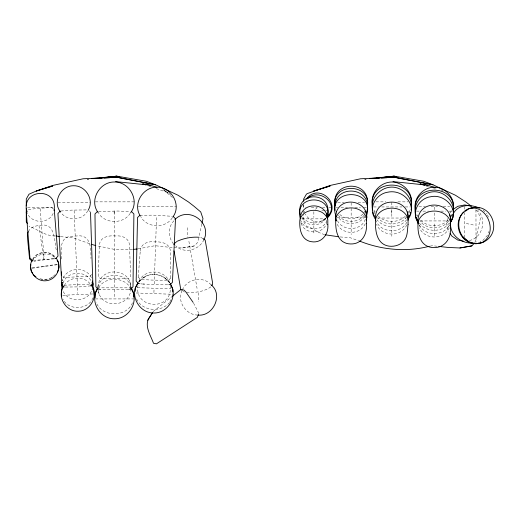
<?xml version="1.0" encoding="UTF-8"?>
<svg xmlns="http://www.w3.org/2000/svg" width="520" height="520" viewBox="0 0 520 520"><rect width="100%" height="100%" fill="white"/><g stroke="black" fill="none" stroke-linecap="round" stroke-linejoin="round"><path stroke-width="0.39" stroke-dasharray="2.6 1.95" d="M170.658 278.135L168.363 280.462L151.567 280.053L140.355 279.487L138.229 277.004M140.276 250.803C140.79 243.594 148.395 240.936 154.602 241.924C161.337 241.41 170.287 243.425 170.443 251.758L170.651 278.239M153.92 292.597L154.037 289.172M154.226 283.868L156.591 216.041M98.202 276.328L99.392 245.252C99.794 236.919 108.817 235.228 115.518 235.976C121.719 235.216 129.181 238.076 129.48 245.252L130.669 276.328L128.447 278.636L100.425 278.636L98.202 276.231M138.222 277.108L140.283 250.705M92.118 289.906L92.352 288.418C89.57 302.081 68.692 303.849 63.102 291.174M62.589 279.383L62.355 280.872C65.117 267.202 86.015 265.428 91.605 278.109M61.503 258.999C60.938 251.095 59.391 237.296 70.609 236.34C72.456 236.184 74.302 236.125 76.154 236.035C90.552 233.844 91.039 247.338 90.974 258.525M447.434 218.53L446.505 223.184L447.896 230.178L449.215 232.147M303.862 204.958L303.394 207.305L305.78 207.305M97.948 287.053C98.787 266.416 131.014 267.221 131.079 287.833L98.605 287.833M130.923 288.613C130.475 307.769 100.302 309.238 98.267 290.18L99.06 294.073M326.878 221.774C324.896 234.864 303.758 235.411 300.976 222.508M201.858 223.997L198.926 237.114M170.183 285.642C173.478 312.656 130.923 309.179 138.554 282.952M198.731 237.881L197.548 242.495L194.467 245.889L182.546 247.969L170.833 247.455L154.993 245.707L138.047 248.833M474.942 242.495L480.37 218.582L478.127 211.965L475.079 209.378M488.339 233.012L488.878 231.55M63.128 283.133C66.742 270.419 87.581 269.99 91.741 282.575M92.937 297.895C88.498 310.043 68.465 310.914 62.985 299.202M408.824 213.363L410.079 210.503M451.23 216.697L452.452 213.902M419.328 225.082C424.71 236.165 443.099 236.392 449.007 225.693M182.097 290.563C176.644 300.885 185.712 314.626 197.041 315.036M182.422 289.868C186.647 279.312 202.254 275.672 210.269 284.005M365.3 219.31C361.134 231.862 340.294 231.381 336.687 218.628M97.877 287.027C101.79 271.401 127.082 271.401 130.995 287.027M132.444 302.822C126.581 317.785 101.38 317.369 96.103 302.127M326.924 220.103C323.323 232.2 303.472 231.647 300.45 219.375M406.816 222.196C401.122 234.019 380.757 233.337 376.214 220.857M448.357 227.103L449.306 225.082M33.15 259.266C37.128 251.375 49.693 250.257 54.899 257.485M32.604 259.311C36.797 251.011 50.011 249.834 55.497 257.433M169.91 301.788L170.937 299.761M28.392 231.582C30.374 226.649 36.192 225.752 40.892 225.251C55.809 222.755 54.158 241.872 56.511 251.121M64.252 285.467C69.492 276.322 84.461 275.672 90.474 284.323M53.131 213.447C48.438 224.361 31.363 223.775 27.092 212.784M87.783 210.75C82.836 220.513 67.457 221.559 61.087 212.771M130.215 213.317C123.539 224.166 105.333 224.166 98.657 213.317M98.657 287.463C105.333 276.608 123.539 276.608 130.215 287.463M172.334 217.744C165.484 228.878 146.647 228.144 140.667 216.483M325.761 218.179C321.12 227.032 306.592 227.032 301.945 218.179M363.825 212.771L365.625 210.073M364.728 216.261C359.411 225.764 343.824 226.115 338.032 216.938M408.044 212.674L410.196 209.456M406.75 219.694C399.633 228.833 384.026 228.833 376.909 219.694M450.093 212.908L451.854 210.275M450.99 215.858L451.834 214.597M449.306 222.95C442.598 232.719 426.036 232.719 419.322 222.95M365.248 223.717C360.048 235.56 341.438 235.02 336.629 223.093M406.757 224.946C401.245 237.484 381.543 236.912 376.454 224.283M449.241 227.851C443.931 240.025 424.704 240.025 419.393 227.851M138.866 281.892C145.756 271.525 163.527 272.149 169.676 282.964M138.924 281.378C144.579 268.405 164.924 269.12 169.656 282.451M173.986 220.772C167.55 227.13 168.006 237.965 174.011 244.465M203.983 239.746C199.069 250.179 184.151 254.202 175.617 245.772M32.019 261.281C36.55 253.481 48.191 251.414 54.906 257.556M91.695 274.456L90.103 276.257L65.916 277.387L63.921 277.401L61.594 275.197M487.526 235.209L483.041 240.266L480.123 241.638M364.332 214.962C358.3 223.236 344.793 223.678 338.52 215.475M406.991 216.775C400.16 225.739 385.184 226.564 377.825 217.867M448.559 221.26C441.656 229.911 426.978 229.911 420.069 221.26M302.523 217.341C308.081 224.458 319.923 224.946 325.748 217.919M53.294 276.308L55.556 274.287M315.49 209.274L317.298 207.681M322.368 220.955L325.111 218.536M143.754 277.687C151.924 271.336 164.028 274.872 169.767 282.893M140.29 280.527L138.281 282.243L145.093 276.523M169.572 302.471C161.064 312.884 141.655 311.37 136.435 298.552M153.127 311.603L171.444 297.017M210.899 286.839C203.911 291.889 194.5 292.909 186.089 292.396M325.865 218.758C319.553 223.912 308.913 221.416 305.37 214.11M362.921 214.117C356.473 220.305 345.832 220.305 339.385 214.117M405.243 216.327C397.878 223.184 385.781 223.184 378.417 216.327M448.045 220.259C440.518 227.481 428.11 227.481 420.582 220.259M50.661 278.038L53.423 276.543M51.597 277.823L46.579 279.572L41.275 279.272M53.677 258.518L33.956 261.293M469.411 240.519C482.625 237.9 487.24 219.492 477.659 210.275M28.379 209.567L37.694 208.37L49.985 207.623L51.792 207.681L53.287 208.936M430.072 246.136L432.387 245.707L437.925 246.317M182.546 247.969L194.467 245.889M90.734 285.864L80.1 286.858L64.805 287.072M60.827 211.036L71.311 210.132L87.399 209.879M31.993 267.878L58.169 264.199M32.123 268.255L58.936 264.492M44.551 279.454L49.283 278.785M54.139 258.863L33.078 260.423M98.566 211.53L117.858 211.029L130.312 211.53M139.88 215.3L153.29 215.137L172.049 216.281M128.284 289.4L117.683 289.75L101.355 289.439M64.064 285.22L92.248 283.992M62.784 295.269L94.413 293.891M167.681 284.784L145.197 284.226M95.368 201.858L134.316 201.858M376.006 201.858L385.743 201.858M397.917 201.858L408.46 201.858M57.928 202.364L90.402 202.364M337.76 202.364L344.253 202.364M358.053 202.364L364.546 202.364M138.314 206.55L176.339 206.55M418.945 206.55L425.418 206.55M431.08 206.55L437.554 206.55M443.216 206.55L449.69 206.55M373.575 206.941L378.443 206.941M381.687 206.941L401.973 206.941M405.216 206.941L410.085 206.941M336.135 207.207L337.76 207.207M341.003 207.207L347.497 207.207M354.809 207.207L360.49 207.207M363.74 207.207L366.984 207.207M27.593 207.305L54.665 207.305M311.356 207.305L316.927 207.305M322.504 207.305L324.889 207.305M328.874 207.305L332.059 207.305M321.815 210.711L325 210.711M325.8 210.711L328.185 210.711M416.513 211.127L419.75 211.127M422.988 211.127L428.649 211.127M440.791 211.127L445.64 211.127M448.877 211.127L453.732 211.127M337.044 217.191L366.067 217.191M377.624 218.03L406.036 218.03M301.841 218.855L325.865 218.855M420.108 220.935L448.526 220.935M95.368 298.922L134.316 298.922M132.581 249.399L114.263 249.34L96.564 245.726M137.436 287.664L170.703 288.828M136.097 292.994L173.29 294.294M140.738 283.849L142.227 283.972M340.178 236.938L350.259 237.738L358.657 240.734M60.626 236.678L72.865 237.738L90.428 244.004M55.166 235.898C45.22 236.223 37.811 229.314 29.003 226.174M466.297 223.509L474.454 225.206M39.936 278.72L43.764 279.565M426.107 185.933L429.137 187.005M433.693 188.604L435.207 189.137M148.714 185.933L151.749 187.005M156.299 188.604L168.435 192.875L163.663 189.819L168.298 192.829M324.656 234.728L318.714 232.459L311.155 227.948L306.397 226.174L303.68 221.715L303.68 213.727M200.655 237.412L202.053 238.043M183.209 291.382L184.607 292.012M443.099 191.126L441.058 189.819L443.034 191.107M180.772 289.601L182.605 290.933M163.579 189.891L173.693 198.517M88.706 210.47L90.493 212.108M169.663 282.808L163.845 277.173M168.961 193.258L171.067 195.598M483.1 209.917L486.571 213.817M416.8 214.597L417.638 215.858M373.893 210.1L375.187 212.03M193.544 303.082L197.893 311.396L198.647 313.736M419.302 224.984L420.271 227.103M416.793 215.3L417.404 216.697M373.893 211.218L375.772 215.508M487.565 214.936L488.365 217.119M300.976 222.502L301.275 223.964M129.812 281.58L131.079 287.833M304.174 211.218L304.486 212.784M188.903 241.326L197.061 288.411M39.007 225.693L43.758 259.493M44.7 266.221L44.779 266.74M40.105 208.728L44.168 259.356M74.126 210.665L77.74 293.501M198.549 292.708L198.653 301.892M391.515 210.789L391.553 214.383M114.127 210.789L114.159 214.383M475.95 209.703L476.041 242.164M464.757 206.55L464.757 211.419M464.757 212.232L464.757 237.393M434.317 207.058L434.317 209.905M434.317 212.992L434.317 219.252M434.317 223.919L434.317 237.504M391.826 202.378L391.826 206.421M391.826 209.541L391.826 216.372M391.826 221.013L391.826 236.256M351.156 202.8L351.156 206.772M351.156 208.319L351.156 215.638M351.156 220.006L351.156 234.585M313.853 211.731L313.853 217.464M313.853 221.247L313.853 233.513M303.68 204.373L303.68 208.221M303.68 210.529L303.68 212.927M187.363 227.708L187.363 237.159M114.439 211.842L114.439 288.938M114.439 289.497L114.439 297.083M88.907 179.419L87.321 179.621L88.92 179.433M366.301 179.419L364.715 179.621L366.314 179.433"/><path stroke-width="0.78" d="M334.861 205.842C331.227 182.637 371.079 182.637 367.445 205.842M372.365 205.985C368.491 178.133 415.162 178.133 411.288 205.985M415.311 209.827C412.366 183.118 457.204 183.879 453.323 210.587M450.794 220.883C448.37 233.974 460.889 244.042 473.246 243.029M135.096 291.324L135.2 288.34L137.943 282.919M172.809 291.896L172.887 289.659L170.235 283.361M149.948 316.673C143.364 324.831 150.592 335.166 153.498 343.246L156.442 343.837L197.373 317.343L198.439 314.47M327.36 218.589C334.613 193.733 293.098 193.733 300.346 218.589M61.646 285.324L62.12 282.347L61.646 285.324L62.192 287.521M93.054 283.953L92.703 286.189L93.054 283.953L92.333 281.034M62.543 284.538L61.386 290.921L61.633 296.621M54.041 210.438C58.22 186.511 20.371 188.526 26.936 212.004M327.405 214.624C332.865 190.899 294.846 190.899 300.3 214.624M367.322 204.75C370.474 179.406 330.707 180.375 335.14 205.543M366.847 211.978C373.562 185.4 330.896 183.385 335.14 210.386M411.106 204.893C413.738 193.388 403.344 182.065 391.826 182.006C380.315 182.065 369.922 193.388 372.554 204.893M410.196 214.539L410.651 212.264M411.106 209.983C413.738 198.478 403.344 187.148 391.826 187.089C380.315 187.148 369.922 198.478 372.554 209.983M453.141 209.514C455.715 198.276 445.562 187.213 434.317 187.161C423.066 187.213 412.919 198.276 415.487 209.514M452.699 216.32C456.736 204.549 446.511 191.724 434.317 191.737C422.461 191.744 412.185 203.977 415.786 215.579M300.242 218.855C300.411 201.565 327.301 201.572 327.47 218.855L326.43 213.739M336.18 220.877L335.433 217.191L336.629 211.296M375.187 218.03L375.661 220.369C372.515 196.034 411.151 196.04 407.999 220.376M417.671 220.935L418.308 224.055C414.096 197.529 456.684 199.472 450.008 225.628M202.02 223.223L202.975 218.582L200.733 211.965L194.025 206.278L188.455 201.968L178.042 195.247L155.591 184.775L146.25 181.239L116.903 176.163L99.21 178.126M366.301 216.359C376.526 187.375 325.78 187.375 336.005 216.359M203.983 239.746C212.134 222.378 188.325 205.797 174.909 219.531M30.973 264.771L30.556 266.162L31.252 271.128L32.435 272.968M57.518 272.116L58.149 270.023M58.565 268.625L58.988 267.228L58.286 262.269L57.109 260.429M452.686 214.968C456.931 204.393 470.45 203.723 479.453 208.228M97.572 287.716L95.121 293.248L95.121 297.772M408.388 218.836C418.054 204.997 402.825 188.988 387.985 192.16C375.837 193.804 367.666 208.364 375.271 218.836M450.879 221.722C459.563 208.786 444.236 193.44 430.567 196.768C418.496 198.374 410.703 212.908 418.379 223.067M327.366 216.515C340.529 204.315 318.923 187.285 307.567 198.517M449.937 223.737L453.174 216.743M32.253 260.026C26.422 269.555 35.887 282.464 46.735 280.657C56.979 279.409 62.809 265.98 56.023 258.031M28.392 231.582L27.716 232.875L27.365 236.477L29.588 258.98L32.149 261.274M63.83 286.156C56.427 296.556 65.982 312.072 78.514 311.22C91.072 310.98 99.236 294.684 90.955 284.973M150.248 316.206L152.718 312.26L147.693 320.294M463.223 212.667C451.204 224.419 462.293 247.162 479.07 243.165M88.237 210.073C94.503 199.797 85.663 185.549 73.762 185.744C60.827 185.412 52.104 202.118 60.639 212.095M130.65 212.674C140.023 200.655 129.435 181.636 114.439 182.006C99.444 181.636 88.849 200.655 98.222 212.674M98.222 288.106C88.849 300.125 99.444 319.137 114.439 318.773C129.435 319.137 140.023 300.125 130.65 288.106M172.757 217.113C181.916 205.374 171.567 186.803 156.923 187.161C142.896 186.894 132.529 203.925 140.244 215.858M306.261 199.18C317.935 182.734 341.77 202.781 327.86 217.425M408.902 216.476L409.767 215.183M450.574 221.065L452.257 218.55M173.817 244.738L175.065 242.899L176.657 241.67M211.731 285.61L212.563 284.382L212.576 282.783L205.192 240.136L202.755 238.355M336.629 211.283C343.363 194.643 370.591 202.391 366.275 220.142L366.873 217.191L365.677 211.296M137.982 283.12C129.109 294.645 138.879 312.812 153.205 312.995C167.505 313.814 178.522 296.368 170.475 284.252M27.105 211.042L26.26 212.03L29.952 258.05L32.474 260.403M90.734 285.864L92.853 283.478L90.506 212.414M438.718 246.409L448.221 247.455L459.94 247.969L471.861 245.889L474.428 243.061M60.125 211.146L57.941 213.531L61.809 284.837L64.129 287.027M97.26 211.679L94.978 213.967L95.875 286.812L98.105 289.101L100.594 289.4M139.88 215.3L137.527 217.51L136.175 281.106L138.32 283.471L139.529 283.66M307.522 198.588L309.212 197.067M327.411 216.444L329.056 214.994M172.075 296.517L180.921 289.478L183.917 290.036L184.912 290.888M465.166 211.341L469.137 208.663C491.153 200.219 504.127 232.745 482.931 242.372L480.584 242.859M453.167 209.397L457.776 206.317L464.757 204.925L470.964 206.161M177.183 241.261C184.008 238.232 191.646 236.704 199.102 237.269M469.053 208.683L475.943 207.266M476.041 243.789L482.931 242.372M54.724 258.752L55.887 258.518L58.013 256.055L54.282 209.775M137.28 248.976L133.374 249.399M429.306 246.279C406.178 252.265 381.478 249.906 359.424 241.007M459.94 247.969L471.861 245.889M95.245 178.62L97.624 178.321M372.638 178.62L375.018 178.321M376.603 178.126L394.297 176.163L423.644 181.239L432.985 184.775L455.435 195.247L465.849 201.968L471.413 206.278M128.901 289.322L130.774 289.101L132.997 286.812L133.9 213.967L131.619 211.679M96.116 178.588L97.715 178.406M100.113 178.126L102.512 177.84M104.91 177.561L116.903 176.163L91.93 178.607M377.507 178.126L379.906 177.84M382.304 177.561L394.297 176.163L369.317 178.607M168.896 284.687L170.112 284.583L172.419 282.373L175.513 218.836L173.31 216.469M96.746 178.6L98.358 178.497M103.994 178.119L109.629 177.749M112.041 177.593L119.288 177.112L83.122 178.776L52.676 185.464L36.277 191.016L29.003 194.214L26.286 198.984L26.286 205.914M374.14 178.6L375.752 178.497M381.387 178.119L387.023 177.749M389.435 177.593L396.682 177.112L360.516 178.776L330.07 185.464L307.249 193.609L306.397 194.214L303.68 198.984L303.68 201.292M197.769 315.062C213.258 316.914 223.743 294.431 210.815 284.564M142.968 284.037L144.456 284.161M392.964 181.61L427.687 185.211L435.897 187.909M115.57 181.61L150.293 185.211L157.014 187.421M427.687 185.211L420.037 183.8L424.587 185.4M150.293 185.211L142.642 183.8L145.678 184.867M338.741 236.769L325.449 234.845M55.959 236.015L59.904 236.594M463.983 241.293L457.776 240.058L451.854 236.1L450.093 233.467M95.791 245.564L91.195 244.276M468.904 241.774L474.955 243.769L480.961 243.048C499.428 235.099 487.656 202.872 468.416 208.748C454.786 214.734 456.131 235.508 468.904 241.774L462.761 236.73M35.893 276.686L34.008 275.418L33.221 274.19M185.406 291.311L193.128 302.413M417.216 219.804L416.078 217.067M373.893 215.183L374.757 216.476M27.45 223.626L26.286 221.715L26.286 208.221M415.46 216.743L418.327 222.865M131.3 287.716L133.751 293.248L133.751 297.017M92.306 284.031L93.808 289.503L94.055 295.211M335.433 217.191L336.18 220.87M449.69 214.682L450.957 220.935M407.206 211.776L408.473 218.03M373.009 212.264L373.464 214.539M174.07 250.9L180.772 289.601M61.594 275.1L61.575 271.863M366.483 223.399C367.393 234.949 361.218 245.486 348.491 243.789C336.297 241.93 335.218 228.15 335.822 218.27C339.8 204.444 362.505 204.444 366.483 218.27L366.483 223.399M408.063 224.556C407.245 230.139 407.888 236.444 403.871 240.975C400.14 245.167 394.485 246.825 389.006 246.149C376.077 244.192 374.972 229.58 375.596 219.128C379.801 204.483 403.851 204.483 408.063 219.128L408.063 224.556M327.815 224.412C328.9 234.124 321.737 243.477 311.428 241.703C300.957 240.123 299.143 228.462 299.891 219.745C303.511 207.155 324.194 207.155 327.815 219.745L327.815 224.412M450.541 227.461C451.328 239.187 443.95 249.151 431.483 247.422C419.334 245.635 417.255 232.122 418.093 222.034C422.299 207.402 446.335 207.402 450.541 222.034L450.541 227.461M48.302 187.343L36.277 191.016L52.721 186.011L48.302 187.343M325.689 187.343L313.671 191.016L330.115 186.011L325.689 187.343M423.391 182.897L396.701 177.756L432.985 184.775L423.391 182.897M146.003 182.897L119.314 177.756L155.591 184.775L146.003 182.897"/></g></svg>
